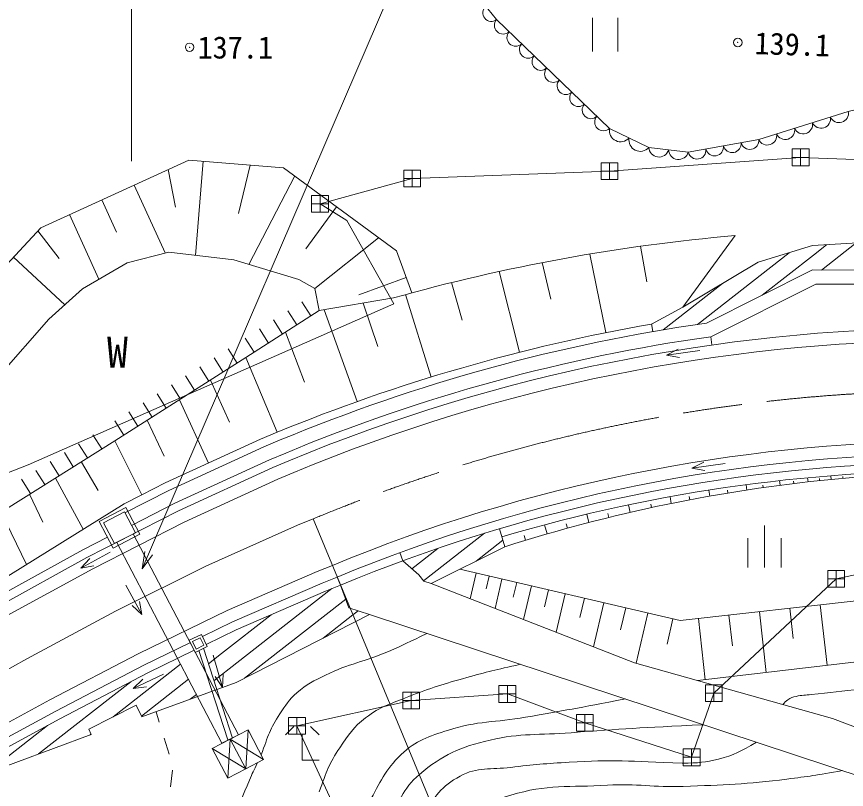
# Model space of a CAD drawing. Units: millimetres, scale not verified. Extents: x 40000 to 680000, y 20000 to 380000.
# Drawn here: x 194764 to 244151, y 293492 to 339514 of the extents above; entities that cross this region are included whole.
import ezdxf
from ezdxf.enums import TextEntityAlignment as Align

# ---------------------------------------------------------------- set-up
doc = ezdxf.new("R2010")
doc.units = ezdxf.units.MM
doc.header["$LTSCALE"] = 1000
doc.header["$PDMODE"] = 32
doc.header["$PDSIZE"] = 500
doc.linetypes.add('CHAIN', pattern=[18.5, 12, -1.5, 3.5, -1.5])
for name, color, linetype, lineweight in [('M-BGD', 7, 'Continuous', 13), ('M-BMK', 2, 'CHAIN', 13), ('M-BMK-ROW', 30, 'Continuous', 13), ('M-STR-HTXT', 7, 'Continuous', 13), ('M-STR-STRC', 7, 'Continuous', 13)]:
    doc.layers.add(name, color=color, linetype=linetype, lineweight=lineweight)
doc.styles.add('ＭＳ ゴシック', font='')
doc.styles.get('ＭＳ ゴシック').set_extended_font_data('MS Gothic')

msp = doc.modelspace()

# ---------------------------------------------------------------- linework, layer by layer
at = {"layer": 'M-BGD'}
for p, q in [((229043, 339443), (229043, 337443)), ((230543, 339443), (230543, 337443)), ((196211, 326942), (205011, 330968)), ((205011, 330968), (210647, 330515)), ((205871, 330899), (205420, 325296)), ((203775, 330402), (204224, 328166)), ((208672, 330674), (207973, 327788)), ((210647, 330515), (217365, 325558)), ((211314, 330023), (208593, 324748)), ((201754, 329478), (203603, 325436)), ((199832, 328598), (200711, 326676)), ((213812, 328180), (211969, 325681)), ((197909, 327719), (199668, 323874)), ((190915, 321231), (196211, 326942)), ((196031, 326747), (197297, 325104)), ((234406, 322207), (237522, 326469)), ((216311, 326336), (212510, 323320)), ((244736, 326038), (242671, 324423)), ((203819, 325492), (201352, 324855)), ((207684, 325019), (203819, 325492)), ((217365, 325558), (218285, 323063)), ((232267, 323727), (231902, 325837)), ((242973, 325929), (242186, 325313)), ((194580, 325184), (197630, 322356)), ((211553, 323863), (207684, 325019)), ((229827, 320693), (228881, 325375)), ((240736, 325449), (235283, 321187)), ((242186, 325313), (239129, 322924)), ((201352, 324855), (198689, 323305)), ((226553, 322681), (226052, 324865)), ((224700, 319526), (223476, 324333)), ((235819, 321265), (242124, 324425)), ((242124, 324425), (258358, 324368)), ((212510, 323320), (211553, 323863)), ((217949, 323975), (215136, 322937)), ((221289, 321432), (220654, 323676)), ((236773, 323621), (233246, 320864)), ((236073, 320453), (242322, 323585)), ((258634, 323527), (242322, 323585)), ((198689, 323305), (196678, 321504)), ((212775, 322008), (212510, 323320)), ((212280, 321690), (211740, 322531)), ((217188, 322761), (212775, 322008)), ((219444, 318051), (217919, 322964)), ((215028, 316585), (213060, 322056)), ((216265, 319859), (215393, 322454)), ((232549, 321207), (234406, 322207)), ((211438, 321150), (210898, 321991)), ((196678, 321504), (193704, 318114)), ((210596, 320609), (210056, 321451)), ((232638, 320759), (232559, 321213)), ((209755, 320069), (209215, 320911)), ((211908, 317751), (210762, 320716)), ((208913, 319529), (208373, 320371)), ((236143, 319958), (236073, 320453)), ((207893, 318878), (207357, 319722)), ((233438, 319361), (234146, 319713)), ((235419, 319639), (233438, 319361)), ((207049, 318342), (206513, 319186)), ((210266, 314763), (208417, 319211)), ((233438, 319361), (234216, 319218)), ((206205, 317805), (205669, 318649)), ((205361, 317269), (204825, 318113)), ((204517, 316733), (203980, 317577)), ((207437, 315363), (206313, 317862)), ((203673, 316197), (203136, 317041)), ((206183, 312927), (204453, 316684)), ((202829, 315660), (202292, 316504)), ((201985, 315124), (201448, 315968)), ((201141, 314588), (200604, 315432)), ((203546, 313336), (202538, 315472)), ((199832, 313764), (199302, 314612)), ((209278, 314346), (210266, 314763)), ((202226, 311039), (200616, 314254)), ((203602, 311744), (209278, 314346)), ((209480, 313889), (210458, 314301)), ((198984, 313233), (198454, 314081)), ((203820, 311294), (209480, 313889)), ((198137, 312703), (197606, 313551)), ((197289, 312172), (196758, 313020)), ((198617, 312989), (199627, 311288)), ((234950, 312624), (235658, 312974)), ((236931, 312898), (234950, 312624)), ((234950, 312624), (235727, 312479)), ((196441, 311642), (195911, 312490)), ((243238, 311955), (243221, 312170)), ((195594, 311111), (195063, 311959)), ((197076, 312028), (198726, 308982)), ((202222, 311037), (203602, 311744)), ((238227, 311322), (238185, 311638)), ((240199, 311604), (240168, 311880)), ((241024, 311709), (241010, 311839)), ((241867, 311809), (241844, 312052)), ((242557, 311885), (242547, 311999)), ((243943, 312019), (243936, 312121)), ((201215, 309960), (203820, 311294)), ((236019, 310957), (235963, 311316)), ((237103, 311143), (237079, 311312)), ((239199, 311466), (239181, 311615)), ((195533, 311065), (196323, 309413)), ((201172, 310500), (202222, 311037)), ((233727, 310520), (233653, 310925)), ((234829, 310738), (234797, 310929)), ((188497, 302635), (201172, 310500)), ((199674, 309454), (201269, 310289)), ((202104, 308694), (201269, 310289)), ((231281, 309989), (231187, 310442)), ((232545, 310272), (232503, 310486)), ((193845, 310012), (195359, 306893)), ((199944, 309370), (201184, 310019)), ((201834, 308779), (201184, 310019)), ((228815, 309385), (228696, 309884)), ((230014, 309688), (229961, 309926)), ((200509, 307860), (199674, 309454)), ((200593, 308130), (199944, 309370)), ((212411, 309600), (226508, 275670)), ((226333, 308704), (226187, 309251)), ((227547, 309046), (227481, 309308)), ((239277, 306707), (239277, 309207)), ((200509, 307860), (202104, 308694)), ((200593, 308130), (201834, 308779)), ((207961, 296749), (201701, 308709)), ((222615, 308746), (218983, 305906)), ((223822, 307941), (223504, 309014)), ((206986, 296239), (200726, 308199)), ((223707, 308330), (222123, 307092)), ((225059, 308327), (224979, 308612)), ((238277, 306707), (238277, 308457)), ((240277, 306707), (240277, 308457)), ((219840, 307846), (218285, 306630)), ((219434, 305748), (223822, 307941)), ((200337, 307613), (198578, 306660)), ((200337, 307613), (198578, 306660)), ((198578, 306660), (199119, 307237)), ((198578, 306660), (199119, 307237)), ((217743, 307103), (217564, 307591)), ((198578, 306660), (199357, 306798)), ((198578, 306660), (199357, 306798)), ((218697, 306271), (217743, 307103)), ((221145, 306603), (234258, 303543)), ((222118, 306376), (221760, 304841)), ((214049, 305657), (213839, 306133)), ((219434, 305748), (231535, 301032)), ((222886, 306197), (222707, 305429)), ((223653, 306018), (223244, 304263)), ((224530, 305813), (224326, 304936)), ((201266, 305658), (202222, 303902)), ((213528, 305450), (207416, 300673)), ((225408, 305608), (224940, 303602)), ((226411, 305374), (226177, 304371)), ((234258, 303543), (250575, 305378)), ((214349, 304822), (208320, 300110)), ((227414, 305140), (226879, 302847)), ((228561, 304873), (228293, 303726)), ((202222, 303902), (201644, 304441)), ((202222, 303902), (202083, 304680)), ((229707, 304605), (229095, 301983)), ((231018, 304299), (230713, 302988)), ((240785, 304277), (240988, 302470)), ((242592, 304480), (242996, 300889)), ((209918, 303897), (206960, 301585)), ((207825, 299857), (215758, 303911)), ((214783, 303892), (213009, 302506)), ((215084, 304128), (214783, 303892)), ((251101, 292241), (215758, 303911)), ((232330, 303993), (231632, 301005)), ((237159, 303869), (237363, 302050)), ((238978, 304074), (239384, 300459)), ((233824, 303645), (233475, 302150)), ((235340, 303665), (235749, 300027)), ((205042, 302375), (205761, 302725)), ((205392, 301655), (205042, 302375)), ((205226, 302298), (205692, 302524)), ((205458, 301854), (205226, 302298)), ((205692, 302524), (205911, 302075)), ((205761, 302725), (206111, 302005)), ((206111, 302005), (205392, 301655)), ((205911, 302075), (205458, 301854)), ((207331, 296448), (205615, 301764)), ((207616, 296540), (205888, 301897)), ((206960, 301585), (206184, 300979)), ((206456, 301482), (207028, 299566)), ((246726, 301333), (235297, 299973)), ((204521, 300948), (200515, 297817)), ((205932, 300782), (205874, 300736)), ((231535, 301032), (243326, 297713)), ((203511, 300365), (201703, 299509)), ((207416, 300673), (206511, 299965)), ((207028, 299566), (207053, 300356)), ((201564, 299906), (196060, 295603)), ((201703, 299509), (202274, 300056)), ((204993, 300048), (202188, 297855)), ((207028, 299566), (206574, 300213)), ((201703, 299509), (202488, 299604)), ((205464, 299147), (205098, 298861)), ((203255, 297504), (203066, 298118)), ((243326, 297713), (252945, 294063)), ((196608, 297301), (192981, 294465)), ((207474, 296494), (208537, 297050)), ((208401, 294722), (208537, 297050)), ((208537, 297050), (209464, 295278)), ((211262, 297237), (210762, 296737)), ((212762, 296737), (212262, 297237)), ((199192, 296782), (199139, 296740)), ((203845, 295593), (203550, 296549)), ((206411, 295937), (207474, 296494)), ((207961, 296749), (206986, 296239)), ((207331, 296448), (207616, 296540)), ((207474, 296494), (207338, 294165)), ((207474, 296494), (208401, 294722)), ((208401, 294722), (207474, 296494)), ((209464, 295278), (207474, 296494)), ((211762, 295237), (211762, 296737)), ((207338, 294165), (206411, 295937)), ((206411, 295937), (208401, 294722)), ((209464, 295278), (208401, 294722)), ((212762, 295237), (211762, 295237)), ((203931, 293637), (204052, 294630)), ((208401, 294722), (207338, 294165))]:
    msp.add_line(p, q, dxfattribs=at)
for points in [[(204471, 348955), (210840, 351503), (212529, 350969), (214225, 349893), (216366, 347926), (223333, 339339)], [(223333, 339339), (230054, 332859), (232388, 331721), (234742, 331433), (238930, 332200), (244265, 333866), (248432, 334856), (249969, 335285)], [(242141, 325878), (245848, 326106), (251887, 326207)], [(242141, 325878), (238894, 324888), (234406, 322207)], [(212775, 322008), (208417, 319211), (200616, 314254), (191419, 308499)], [(201605, 309216), (204187, 310538), (209818, 313120), (210780, 313525)], [(188387, 301399), (193626, 304374), (198952, 307297), (204405, 310088), (210019, 312662), (210972, 313063)], [(188129, 301851), (193373, 304828), (198709, 307756), (200171, 308505)], [(219434, 305748), (218993, 305893), (218697, 306271)], [(205825, 302594), (207617, 303466), (212949, 305780), (213850, 306137)], [(206052, 302126), (207835, 302993), (213149, 305300), (214049, 305657)], [(215758, 303911), (214534, 304306), (214049, 305657)], [(191842, 295312), (197097, 298157), (202344, 300901), (205106, 302244)], [(192090, 294855), (197341, 297698), (202579, 300436), (205333, 301776)], [(207825, 299857), (202210, 297806), (201883, 298518), (199063, 297072), (199200, 296763), (192455, 294271)]]:
    msp.add_lwpolyline(points, dxfattribs=at)
for centre, radius, start, end in [((223019, 339731), 503, 129.3583, 308.7471), ((223720, 338992), 519, 138.1462, 313.9509), ((224467, 338272), 519, 138.1462, 313.9509), ((225213, 337552), 519, 138.1462, 313.9509), ((225960, 336832), 519, 138.1462, 313.9509), ((226707, 336112), 519, 138.1462, 313.9509), ((227454, 335393), 519, 138.1462, 313.9509), ((228200, 334673), 519, 138.1462, 313.9509), ((228947, 333953), 519, 138.1462, 313.9509), ((243713, 333759), 562, 203.7027, 10.9631), ((229694, 333233), 519, 138.1462, 313.9509), ((242646, 333426), 562, 203.7027, 10.9631), ((241579, 333093), 562, 203.7027, 10.9631), ((230713, 332729), 671, 168.8042, 319.2185), ((239445, 332427), 562, 203.7027, 10.9631), ((240512, 332760), 562, 203.7027, 10.9631), ((231880, 332160), 671, 168.8042, 319.2185), ((237353, 331946), 533, 193.9568, 6.8021), ((238401, 332137), 533, 193.9568, 6.8021), ((232989, 331750), 601, 182.7293, 343.3216), ((234166, 331606), 601, 182.7293, 343.3216), ((235259, 331562), 533, 193.9568, 6.8021), ((236306, 331754), 533, 193.9568, 6.8021), ((247018, 216802), 110077, 94.94897, 105.72313), ((251214, 214924), 107910, 99.9608, 112.30056), ((250680, 217484), 104840, 98.14934, 112.56019), ((250680, 217484), 103500, 68.33998, 112.56015), ((250680, 217484), 104000, 98.07424, 112.56016), ((250680, 217484), 95999, 68.33989, 112.56017), ((250680, 217484), 95480, 71.58594, 112.56006), ((250680, 217484), 94980, 71.58594, 106.53669), ((252155, 217573), 94802, 86.98647, 95.39706), ((252557, 217900), 94515, 95.65818, 107.69898)]:
    msp.add_arc(centre, radius, start, end, dxfattribs=at)
for points, knots in [([(209320, 295554), (209739, 296691), (209850, 297118), (210434, 297984), (210787, 298508), (210964, 298835), (211440, 299250), (212031, 299766), (212452, 299949), (213155, 300298), (214556, 300993), (215468, 301087), (216901, 301714), (217802, 302108), (218108, 302247), (219181, 302781)], [0, 0, 0, 0, 1, 1, 1, 2, 2, 2, 3, 3, 3, 4, 4, 4, 5, 5, 5, 5]), ([(212766, 293348), (213219, 294573), (213364, 295038), (214002, 295975), (214519, 296735), (214808, 297200), (215536, 297761), (216421, 298443), (217068, 298600), (218103, 299019), (219421, 299553), (220194, 299768), (221562, 300156), (222798, 300505), (223226, 300604), (224754, 300941)], [0, 0, 0, 0, 1, 1, 1, 2, 2, 2, 3, 3, 3, 4, 4, 4, 5, 5, 5, 5]), ([(240373, 298544), (240481, 298682), (240532, 298736), (240659, 298829), (240830, 298953), (240954, 298989), (241161, 299033), (241508, 299106), (241709, 299103), (242061, 299142), (243219, 299271), (243867, 299359), (245029, 299445), (245749, 299498), (246155, 299433), (246877, 299420), (249821, 299370), (251471, 299362), (254413, 299244), (256636, 299155), (257881, 299050), (260094, 298818), (263076, 298506), (264735, 298216), (267680, 297657), (269382, 297335), (270303, 296998), (272007, 296692), (273010, 296512), (273584, 296488), (274595, 296362), (275792, 296214), (276478, 296223), (277661, 295987), (278157, 295888), (278454, 295876), (278917, 295671), (279036, 295619), (279093, 295569), (279200, 295495), (279360, 295385), (279410, 295335), (279585, 295180)], [0, 0, 0, 0, 1, 1, 1, 2, 2, 2, 3, 3, 3, 4, 4, 4, 5, 5, 5, 6, 6, 6, 7, 7, 7, 8, 8, 8, 9, 9, 9, 10, 10, 10, 11, 11, 11, 12, 12, 12, 13, 13, 13, 14, 14, 14, 14]), ([(215520, 283843), (215053, 284650), (214919, 284899), (214594, 285606), (214187, 286490), (213839, 286975), (213726, 287943), (213637, 288705), (213944, 289127), (214215, 289845), (214665, 291042), (215072, 291652), (215736, 292746), (216426, 293883), (216678, 294652), (217644, 295567), (218544, 296418), (219283, 296642), (220462, 297023), (222194, 297582), (223265, 297476), (225058, 297786), (227383, 298189), (228121, 298333), (230999, 298879)], [0, 0, 0, 0, 1, 1, 1, 2, 2, 2, 3, 3, 3, 4, 4, 4, 5, 5, 5, 6, 6, 6, 7, 7, 7, 8, 8, 8, 8]), ([(216395, 284220), (215810, 285296), (215476, 285777), (215388, 286886), (215328, 287645), (215351, 288092), (215540, 288829), (215834, 289976), (216259, 290538), (216861, 291558), (217534, 292697), (217728, 293521), (218735, 294379), (220125, 295565), (221162, 296011), (222941, 296428), (224783, 296859), (225878, 296715), (227763, 296868), (230839, 297118), (231839, 297151), (235648, 297343)], [0, 0, 0, 0, 1, 1, 1, 2, 2, 2, 3, 3, 3, 4, 4, 4, 5, 5, 5, 6, 6, 6, 7, 7, 7, 7]), ([(234386, 295054), (235356, 295072), (235724, 295092), (236548, 295301), (237483, 295539), (237847, 295761), (238807, 296301)], [0, 0, 0, 0, 1, 1, 1, 2, 2, 2, 2]), ([(212993, 282416), (211321, 284545), (210718, 285240), (209653, 287285), (208817, 288892), (207773, 289751), (207857, 291560), (207904, 292576), (208235, 293109), (208629, 294047), (208803, 294461), (208864, 294612), (209108, 295092)], [0, 0, 0, 0, 1, 1, 1, 2, 2, 2, 3, 3, 3, 4, 4, 4, 4]), ([(217882, 284862), (217591, 285660), (217496, 285978), (217415, 286724), (217315, 287645), (217378, 288192), (217619, 289087), (217943, 290289), (218200, 290979), (218914, 291999), (219631, 293023), (220056, 293688), (221155, 294284), (222209, 294855), (222989, 294659), (224178, 294806), (225531, 294972), (226293, 295028), (227654, 295110), (230278, 295268), (231202, 295178), (234386, 295054)], [0, 0, 0, 0, 1, 1, 1, 2, 2, 2, 3, 3, 3, 4, 4, 4, 5, 5, 5, 6, 6, 6, 7, 7, 7, 7]), ([(219392, 285514), (219122, 286160), (219030, 286479), (219000, 287126), (218959, 288021), (219209, 288538), (219619, 289333), (220194, 290446), (220656, 291023), (221574, 291876), (222402, 292644), (223093, 292814), (224172, 293147), (226334, 293813), (227675, 293608), (229933, 293743), (231690, 293849), (232680, 293608), (234439, 293673), (236851, 293763), (238209, 293798), (240602, 294105), (241902, 294272), (242350, 294330), (243920, 294612)], [0, 0, 0, 0, 1, 1, 1, 2, 2, 2, 3, 3, 3, 4, 4, 4, 5, 5, 5, 6, 6, 6, 7, 7, 7, 8, 8, 8, 8])]:
    msp.add_open_spline(points, degree=3, knots=knots, dxfattribs=at)
msp.add_open_spline([(216763, 299126), (216763, 299126), (216763, 299126), (216763, 299126)], degree=3, dxfattribs=at)
for p in [(205058, 337690), (237688, 337972)]:
    msp.add_point(p, dxfattribs=at)
at = {"layer": 'M-BMK'}
msp.add_lwpolyline([(190122, 298360), (195369, 301269), (200656, 304103), (206019, 306781), (211488, 309222), (212411, 309600)], dxfattribs=at)
msp.add_arc((250680, 217484), 99750, 68.33998, 112.56006, dxfattribs=at)
at = {"layer": 'M-BMK-ROW'}
for p, q in [((241925, 331630), (240925, 331630)), ((240925, 331630), (240925, 330630)), ((241425, 330630), (241425, 331630)), ((241925, 330630), (241925, 331630)), ((241925, 331130), (240925, 331130)), ((230554, 330805), (229554, 330805)), ((229554, 330805), (229554, 329805)), ((230054, 329805), (230054, 330805)), ((230554, 329805), (230554, 330805)), ((240925, 330630), (241925, 330630)), ((218805, 330368), (217805, 330368)), ((217805, 330368), (217805, 329368)), ((218305, 329368), (218305, 330368)), ((218805, 329368), (218805, 330368)), ((230554, 330305), (229554, 330305)), ((218805, 329868), (217805, 329868)), ((229554, 329805), (230554, 329805)), ((217805, 329368), (218805, 329368)), ((213322, 328861), (212322, 328861)), ((212322, 328861), (212322, 327861)), ((212822, 327861), (212822, 328861)), ((213322, 327861), (213322, 328861)), ((213322, 328361), (212322, 328361)), ((212322, 327861), (213322, 327861)), ((244036, 306528), (243036, 306528)), ((243036, 306528), (243036, 305528)), ((243536, 305528), (243536, 306528)), ((244036, 305528), (244036, 306528)), ((244036, 306028), (243036, 306028)), ((243036, 305528), (244036, 305528)), ((218744, 299285), (217744, 299285)), ((217744, 299285), (217744, 298285)), ((218244, 298285), (218244, 299285)), ((218744, 298285), (218744, 299285)), ((224471, 299677), (223471, 299677)), ((223471, 299677), (223471, 298677)), ((223971, 298677), (223971, 299677)), ((224471, 298677), (224471, 299677)), ((236755, 299722), (235755, 299722)), ((235755, 299722), (235755, 298722)), ((236255, 298722), (236255, 299722)), ((236755, 298722), (236755, 299722)), ((224471, 299177), (223471, 299177)), ((236755, 299222), (235755, 299222)), ((218744, 298785), (217744, 298785)), ((223471, 298677), (224471, 298677)), ((235755, 298722), (236755, 298722)), ((217744, 298285), (218744, 298285)), ((229089, 297960), (228089, 297960)), ((228089, 297960), (228089, 296960)), ((228589, 296960), (228589, 297960)), ((229089, 296960), (229089, 297960)), ((211952, 297775), (210952, 297775)), ((210952, 297775), (210952, 296775)), ((211452, 296775), (211452, 297775)), ((211952, 296775), (211952, 297775)), ((229089, 297460), (228089, 297460)), ((211952, 297275), (210952, 297275)), ((228089, 296960), (229089, 296960)), ((210952, 296775), (211952, 296775)), ((235439, 295903), (234439, 295903)), ((234439, 295903), (234439, 294903)), ((234939, 294903), (234939, 295903)), ((235439, 294903), (235439, 295903)), ((235439, 295403), (234439, 295403)), ((234439, 294903), (235439, 294903))]:
    msp.add_line(p, q, dxfattribs=at)
for points in [[(212822, 328361), (218305, 329868), (230054, 330305), (241425, 331130), (252751, 330713), (257701, 330197), (262303, 330165), (264003, 330068), (266791, 325766), (274286, 324394), (284446, 320484), (294830, 314864), (302557, 310072), (306006, 311565), (307213, 312362), (313800, 308610), (322456, 303392), (325726, 299065), (338629, 291462), (347533, 286702)], [(186727, 317611), (191892, 311650), (192895, 311836), (195443, 312815), (217222, 322408), (214428, 327375), (212822, 328361)], [(213509, 292816), (211452, 297275), (218244, 298785), (223971, 299177), (228589, 297460), (234939, 295403), (236255, 299222), (243536, 306028), (252384, 307926), (261374, 307531), (270406, 306725), (279318, 304812), (284234, 303585), (285632, 294122), (292872, 290636), (294592, 289644), (307720, 295227), (308954, 294565), (309726, 294151), (315575, 291013), (315946, 290814), (325361, 285531)]]:
    msp.add_lwpolyline(points, dxfattribs=at)
at = {"layer": 'M-STR-HTXT'}
for p, q in [((202228, 306637), (222820, 354467)), ((201605, 330899), (201605, 350138)), ((202228, 306637), (202393, 307654)), ((202228, 306637), (202853, 307457))]:
    msp.add_line(p, q, dxfattribs=at)
at = {"layer": 'M-STR-STRC'}
for points in [[(188758, 300748), (193993, 303720), (199305, 306635), (204734, 309414), (210314, 311972), (211260, 312371)], [(191485, 295971), (196745, 298819), (202006, 301570), (207304, 304147), (212662, 306473), (213562, 306830)]]:
    msp.add_lwpolyline(points, dxfattribs=at)
for radius, start, end in [(102750, 68.33998, 112.56013), (96750, 68.33997, 112.56006)]:
    msp.add_arc((250680, 217484), radius, start, end, dxfattribs=at)

# ---------------------------------------------------------------- texts
at = {"layer": 'M-BGD', "style": 'ＭＳ ゴシック'}
for s, height, p in [('137.1', 1320, (205533, 337677)), ('W', 1833, (200145, 319530))]:
    msp.add_text(s, height=height, dxfattribs=at).set_placement(p, align=Align.MIDDLE_LEFT)
msp.add_text('139.1', height=1320, rotation=358.142, dxfattribs=at).set_placement((238652, 336885), align=Align.BOTTOM_LEFT)

doc.saveas('drawing.dxf')
